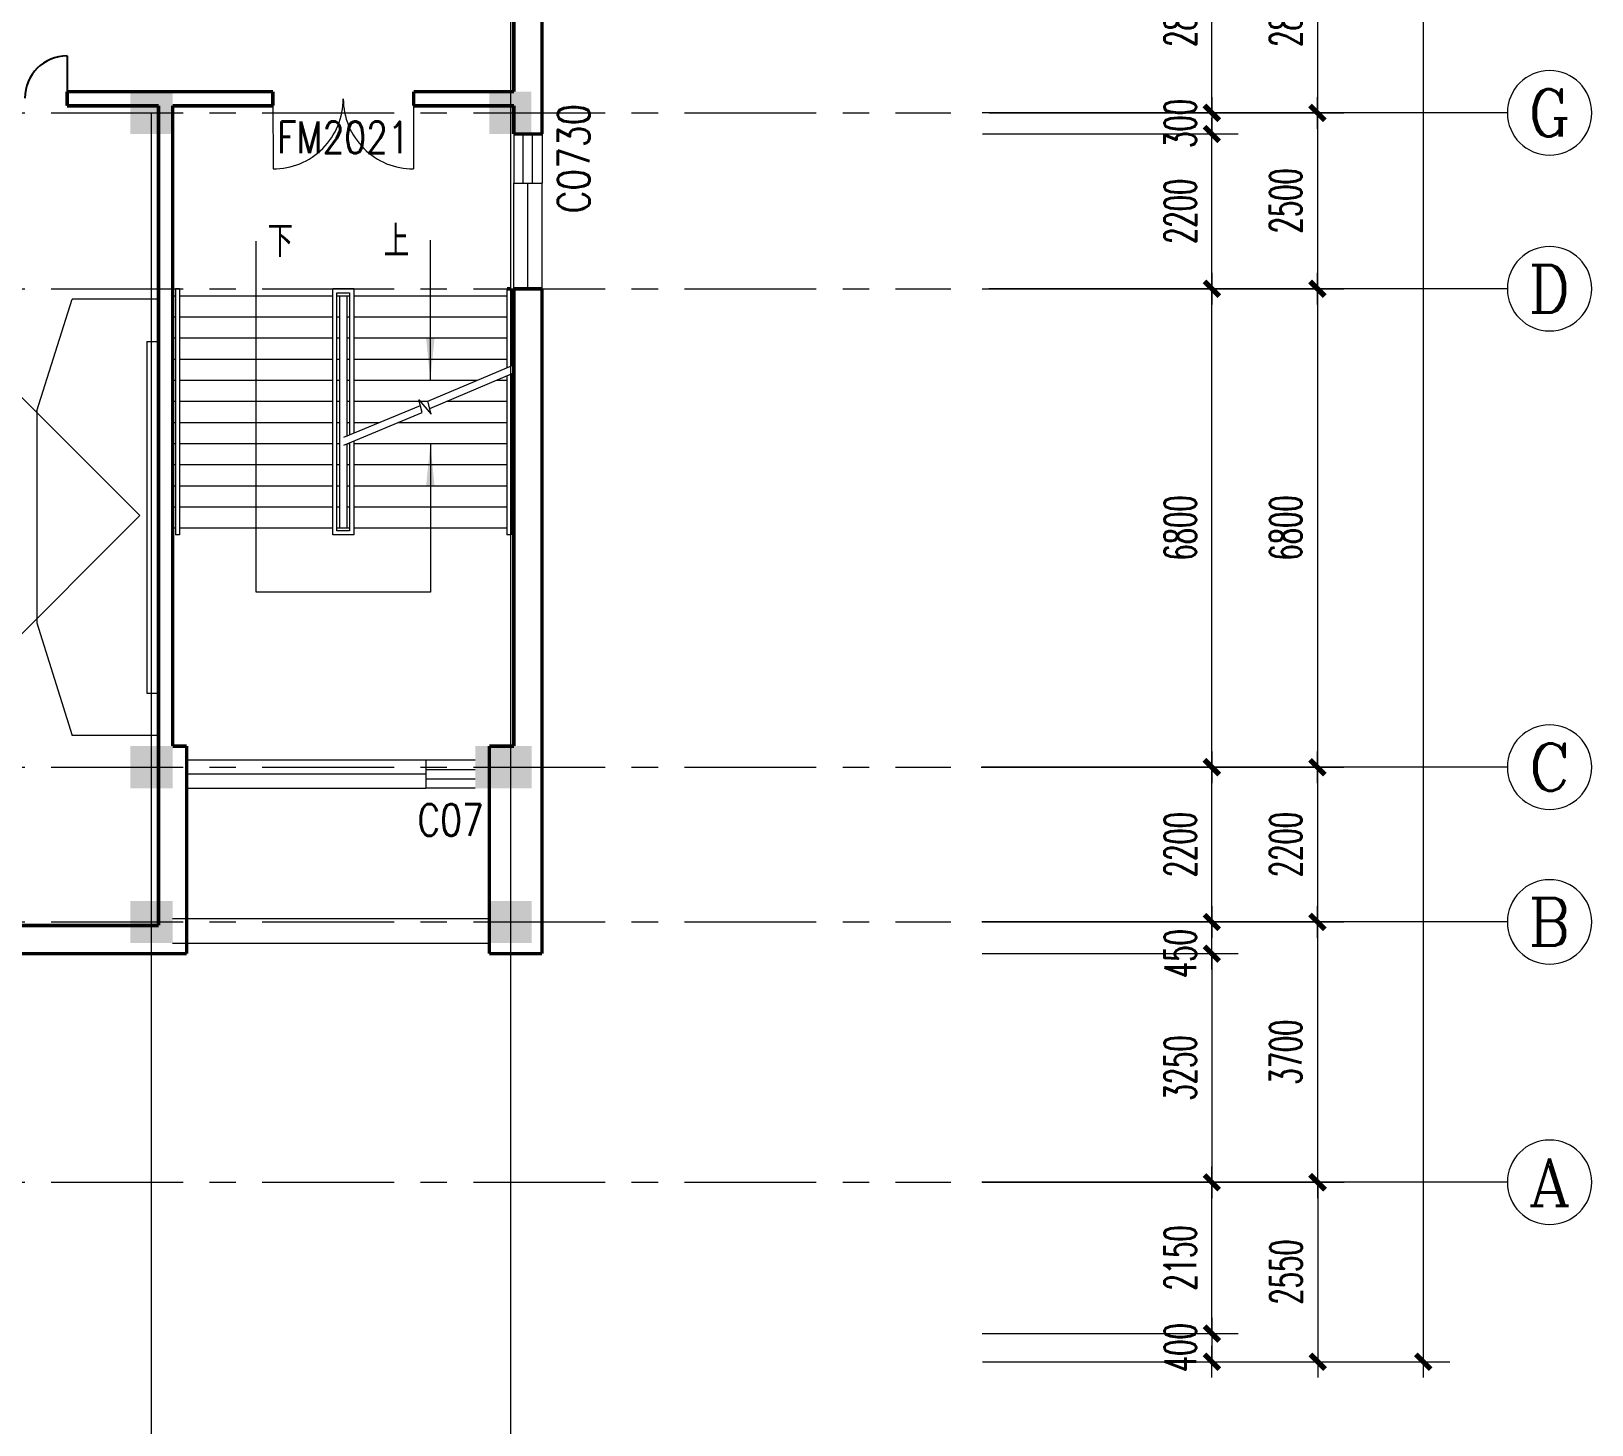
# Model space of a CAD drawing. Extents: x 2719331 to 3465925, y -270324 to -167476.
# Drawn here: x 3113428 to 3135609, y -243848 to -224042 of the extents above; entities that cross this region are included whole.
import ezdxf
from ezdxf.enums import TextEntityAlignment as Align

# ---------------------------------------------------------------- set-up
doc = ezdxf.new("R2010")
doc.units = 0
doc.header["$LTSCALE"] = 1500
doc.header["$MEASUREMENT"] = 0
doc.linetypes.add('CENTER', pattern=[2, 1.25, -0.25, 0.25, -0.25])
doc.layers.get('0').update_dxf_attribs({"linetype": 'CONTINUOUS', "lineweight": 0})
doc.layers.get('DEFPOINTS').update_dxf_attribs({"linetype": 'CONTINUOUS', "lineweight": 5})
for name, color, linetype, lineweight in [('AXIS_TEXT', 7, 'CONTINUOUS', 5), ('COLUMN', 7, 'CONTINUOUS', 5), ('DOTE', 7, 'CENTER', 5), ('LVTRY', 7, 'CONTINUOUS', 5), ('P-S-TEXT', 7, 'CONTINUOUS', 5), ('PUB_DIM', 250, 'CONTINUOUS', 5), ('STAIR', 7, 'CONTINUOUS', 5), ('WALL', 7, 'CONTINUOUS', 5), ('WINDOW', 7, 'CONTINUOUS', 5), ('WINDOW_TEXT', 7, 'CONTINUOUS', 5), ('我的', 7, 'CONTINUOUS', 5)]:
    doc.layers.add(name, color=color, linetype=linetype, lineweight=lineweight)
doc.styles.add('_SIMPLEX', font='SIMPLEX.shx', dxfattribs={"width": 0.6})
doc.styles.add('COMPLEX', font='COMPLEX')
doc.styles.add('DIM_FONT', font='romans.shx', dxfattribs={"width": 0.6})
doc.styles.add('H1', font='romans.shx', dxfattribs={"width": 1.2, "bigfont": 'hztxt.shx'})
doc.styles.add('SIMPLEX', font='SIMPLEX.SHX', dxfattribs={"width": 0.6})
doc.dimstyles.new('DIMN150', dxfattribs={"dimscale": 1.5, "dimtxt": 300, "dimasz": 1, "dimexe": 250, "dimexo": 300, "dimgap": 150, "dimtad": 1, "dimdec": 0, "dimdsep": 46, "dimtxsty": 'DIM_FONT', "dimblk": '_DIMX', "dimcen": 2.5, "dimdle": 0.3, "dimclrd": 7, "dimclre": 256, "dimclrt": 256, "dimadec": 0, "dimazin": 0, "dimtfac": 1, "dimtdec": 0, "dimtix": 1, "dimtmove": 2, "dimatfit": 3, "dimldrblk": '_DIMX', "dimfxl": 1, "dimtvp": 1, "dimtolj": 1, "dimtzin": 0, "dimlwd": -1, "dimlwe": -1, "dimarcsym": 0})

# ---------------------------------------------------------------- blocks, each defined once
blk = doc.blocks.new('_ARROW')
blk.add_solid([(0, 0), (-1, 0.1), (-1, -0.1)])
blk = doc.blocks.new('_FZH')
blk.add_solid([(0.5, -0.5), (-0.5, -0.5), (0.5, 0.5), (-0.5, 0.5)])
blk = doc.blocks.new('_WBLK')
for p, q in [((-0.5, 0.5), (0.5, 0.5)), ((0.5, 0.167), (-0.5, 0.167)), ((0.5, -0.167), (-0.5, -0.167)), ((-0.5, -0.5), (0.5, -0.5))]:
    blk.add_line(p, q)
at = {"layer": 'WINDOW_TEXT', "style": 'SIMPLEX', "flags": 9}
blk.add_attdef('A', text='', height=1, dxfattribs=at).set_placement((0, 1.5), align=Align.MIDDLE)
blk = doc.blocks.new('M_A3PTU')
for p, q in [((-0.5, 0), (-0.499, -0.498)), ((0.5, 0), (0.499, -0.498))]:
    blk.add_line(p, q)
for centre, start, end in [((-0.498, -0.001), 269.885, 0.0763), ((0.498, -0.001), 179.9237, 270.115)]:
    blk.add_arc(centre, 0.498, start, end)
blk = doc.blocks.new('_AXISO')
blk.add_circle((0, 0), 0.5)
at = {"layer": 'AXIS_TEXT', "style": 'COMPLEX', "width": 1.041667}
blk.add_attdef('A', text='', height=0.56, dxfattribs=at).set_placement((-0.25, -0.28), (0.25, -0.28), align=Align.FIT)
blk = doc.blocks.new('_DIMX')
blk.add_line((-150, 0), (150, 0))
at = {"const_width": 50}
blk.add_lwpolyline([(-70, -70), (70, 70)], dxfattribs=at)
blk = doc.blocks.new('*D1313')
at = {"layer": 'DEFPOINTS', "color": 0, "lineweight": 25}
for p in [(3126944, -222402), (3126944, -225202), (3131709, -225202)]:
    blk.add_point(p, dxfattribs=at)
at = {"layer": '我的'}
for p, q in [((3127394, -222402), (3132084, -222402)), ((3127394, -225202), (3132084, -225202))]:
    blk.add_line(p, q, dxfattribs=at)
at = {"layer": '我的', "color": 7}
blk.add_line((3131709, -222404), (3131709, -225201), dxfattribs=at)
at = {"layer": '我的', "color": 7, "xscale": 1.5, "yscale": 1.5, "zscale": 1.5}
for p, rotation in [((3131709, -222402), 90), ((3131709, -225202), 270)]:
    blk.add_blockref('_DIMX', p, dxfattribs=dict(at, rotation=rotation))
at = {"layer": '我的', "lineweight": 0, "insert": (3131259, -223802), "char_height": 450, "attachment_point": 5, "rotation": 90, "style": 'DIM_FONT'}
blk.add_mtext('\\A1;2800', dxfattribs=at)
blk = doc.blocks.new('*D1315')
at = {"layer": 'DEFPOINTS', "color": 0, "lineweight": 25}
for p in [(3126944, -225202), (3126494, -227702), (3131709, -227702)]:
    blk.add_point(p, dxfattribs=at)
at = {"layer": '我的'}
for p, q in [((3127394, -225202), (3132084, -225202)), ((3126944, -227702), (3132084, -227702))]:
    blk.add_line(p, q, dxfattribs=at)
at = {"layer": '我的', "color": 7}
blk.add_line((3131709, -225204), (3131709, -227701), dxfattribs=at)
at = {"layer": '我的', "color": 7, "xscale": 1.5, "yscale": 1.5, "zscale": 1.5}
for p, rotation in [((3131709, -225202), 90), ((3131709, -227702), 270)]:
    blk.add_blockref('_DIMX', p, dxfattribs=dict(at, rotation=rotation))
at = {"layer": '我的', "lineweight": 0, "insert": (3131259, -226452), "char_height": 450, "attachment_point": 5, "rotation": 90, "style": 'DIM_FONT'}
blk.add_mtext('\\A1;2500', dxfattribs=at)
blk = doc.blocks.new('*D1316')
at = {"layer": 'DEFPOINTS', "color": 0, "lineweight": 25}
for p in [(3126494, -227702), (3126482, -234502), (3131709, -234502)]:
    blk.add_point(p, dxfattribs=at)
at = {"layer": '我的'}
for p, q in [((3126944, -227702), (3132084, -227702)), ((3126932, -234502), (3132084, -234502))]:
    blk.add_line(p, q, dxfattribs=at)
at = {"layer": '我的', "color": 7}
blk.add_line((3131709, -227704), (3131709, -234500), dxfattribs=at)
at = {"layer": '我的', "color": 7, "xscale": 1.5, "yscale": 1.5, "zscale": 1.5}
for p, rotation in [((3131709, -227702), 90), ((3131709, -234502), 270)]:
    blk.add_blockref('_DIMX', p, dxfattribs=dict(at, rotation=rotation))
at = {"layer": '我的', "lineweight": 0, "insert": (3131259, -231102), "char_height": 450, "attachment_point": 5, "rotation": 90, "style": 'DIM_FONT'}
blk.add_mtext('\\A1;6800', dxfattribs=at)
blk = doc.blocks.new('*D1317')
at = {"layer": 'DEFPOINTS', "color": 0, "lineweight": 25}
for p in [(3126482, -234502), (3126494, -236702), (3131709, -236702)]:
    blk.add_point(p, dxfattribs=at)
at = {"layer": '我的'}
for p, q in [((3126932, -234502), (3132084, -234502)), ((3126944, -236702), (3132084, -236702))]:
    blk.add_line(p, q, dxfattribs=at)
at = {"layer": '我的', "color": 7}
blk.add_line((3131709, -234503), (3131709, -236701), dxfattribs=at)
at = {"layer": '我的', "color": 7, "xscale": 1.5, "yscale": 1.5, "zscale": 1.5}
for p, rotation in [((3131709, -234502), 90), ((3131709, -236702), 270)]:
    blk.add_blockref('_DIMX', p, dxfattribs=dict(at, rotation=rotation))
at = {"layer": '我的', "lineweight": 0, "insert": (3131259, -235602), "char_height": 450, "attachment_point": 5, "rotation": 90, "style": 'DIM_FONT'}
blk.add_mtext('\\A1;2200', dxfattribs=at)
blk = doc.blocks.new('*D1318')
at = {"layer": 'DEFPOINTS', "color": 0, "lineweight": 25}
for p in [(3126494, -236702), (3126494, -240402), (3131709, -240402)]:
    blk.add_point(p, dxfattribs=at)
at = {"layer": '我的'}
for p, q in [((3126944, -236702), (3132084, -236702)), ((3126944, -240402), (3132084, -240402))]:
    blk.add_line(p, q, dxfattribs=at)
at = {"layer": '我的', "color": 7}
blk.add_line((3131709, -236704), (3131709, -240401), dxfattribs=at)
at = {"layer": '我的', "color": 7, "xscale": 1.5, "yscale": 1.5, "zscale": 1.5}
for p, rotation in [((3131709, -236702), 90), ((3131709, -240402), 270)]:
    blk.add_blockref('_DIMX', p, dxfattribs=dict(at, rotation=rotation))
at = {"layer": '我的', "lineweight": 0, "insert": (3131259, -238552), "char_height": 450, "attachment_point": 5, "rotation": 90, "style": 'DIM_FONT'}
blk.add_mtext('\\A1;3700', dxfattribs=at)
blk = doc.blocks.new('*D1319')
at = {"layer": 'DEFPOINTS', "color": 0, "lineweight": 25}
for p in [(3126498, -240402), (3126498, -242952), (3131714, -242952)]:
    blk.add_point(p, dxfattribs=at)
at = {"layer": '我的'}
for p, q in [((3126948, -240402), (3132089, -240402)), ((3126948, -242952), (3132089, -242952))]:
    blk.add_line(p, q, dxfattribs=at)
at = {"layer": '我的', "color": 7}
blk.add_line((3131714, -240404), (3131714, -242951), dxfattribs=at)
at = {"layer": '我的', "color": 7, "xscale": 1.5, "yscale": 1.5, "zscale": 1.5}
for p, rotation in [((3131714, -240402), 90), ((3131714, -242952), 270)]:
    blk.add_blockref('_DIMX', p, dxfattribs=dict(at, rotation=rotation))
at = {"layer": '我的', "lineweight": 0, "insert": (3131264, -241677), "char_height": 450, "attachment_point": 5, "rotation": 90, "style": 'DIM_FONT'}
blk.add_mtext('\\A1;2550', dxfattribs=at)
blk = doc.blocks.new('*D1272')
at = {"layer": 'DEFPOINTS', "color": 0, "lineweight": 25}
for p in [(3126494, -234502), (3130209, -234502), (3126494, -236702)]:
    blk.add_point(p, dxfattribs=at)
at = {"layer": '我的'}
for p, q in [((3126944, -234502), (3130584, -234502)), ((3126944, -236702), (3130584, -236702))]:
    blk.add_line(p, q, dxfattribs=at)
at = {"layer": '我的', "color": 7}
blk.add_line((3130209, -236701), (3130209, -234504), dxfattribs=at)
at = {"layer": '我的', "color": 7, "xscale": 1.5, "yscale": 1.5, "zscale": 1.5}
for p, rotation in [((3130209, -234502), 90), ((3130209, -236702), 270)]:
    blk.add_blockref('_DIMX', p, dxfattribs=dict(at, rotation=rotation))
at = {"layer": '我的', "lineweight": 0, "insert": (3129759, -235602), "char_height": 450, "attachment_point": 5, "rotation": 90, "style": 'DIM_FONT'}
blk.add_mtext('\\A1;2200', dxfattribs=at)
blk = doc.blocks.new('*D1273')
at = {"layer": 'DEFPOINTS', "color": 0, "lineweight": 25}
for p in [(3126594, -227702), (3130209, -227702), (3126494, -234502)]:
    blk.add_point(p, dxfattribs=at)
at = {"layer": '我的'}
for p, q in [((3127044, -227702), (3130584, -227702)), ((3126944, -234502), (3130584, -234502))]:
    blk.add_line(p, q, dxfattribs=at)
at = {"layer": '我的', "color": 7}
blk.add_line((3130209, -234500), (3130209, -227704), dxfattribs=at)
at = {"layer": '我的', "color": 7, "xscale": 1.5, "yscale": 1.5, "zscale": 1.5}
for p, rotation in [((3130209, -227702), 90), ((3130209, -234502), 270)]:
    blk.add_blockref('_DIMX', p, dxfattribs=dict(at, rotation=rotation))
at = {"layer": '我的', "lineweight": 0, "insert": (3129759, -231102), "char_height": 450, "attachment_point": 5, "rotation": 90, "style": 'DIM_FONT'}
blk.add_mtext('\\A1;6800', dxfattribs=at)
blk = doc.blocks.new('*D1274')
at = {"layer": 'DEFPOINTS', "color": 0, "lineweight": 25}
for p in [(3126498, -225502), (3130209, -225502), (3126594, -227702)]:
    blk.add_point(p, dxfattribs=at)
at = {"layer": '我的'}
for p, q in [((3126948, -225502), (3130584, -225502)), ((3127044, -227702), (3130584, -227702))]:
    blk.add_line(p, q, dxfattribs=at)
at = {"layer": '我的', "color": 7}
blk.add_line((3130209, -227701), (3130209, -225504), dxfattribs=at)
at = {"layer": '我的', "color": 7, "xscale": 1.5, "yscale": 1.5, "zscale": 1.5}
for p, rotation in [((3130209, -225502), 90), ((3130209, -227702), 270)]:
    blk.add_blockref('_DIMX', p, dxfattribs=dict(at, rotation=rotation))
at = {"layer": '我的', "lineweight": 0, "insert": (3129759, -226602), "char_height": 450, "attachment_point": 5, "rotation": 90, "style": 'DIM_FONT'}
blk.add_mtext('\\A1;2200', dxfattribs=at)
blk = doc.blocks.new('*D1275')
at = {"layer": 'DEFPOINTS', "color": 0, "lineweight": 25}
for p in [(3126798, -222402), (3130209, -222402), (3126798, -225202)]:
    blk.add_point(p, dxfattribs=at)
at = {"layer": '我的'}
for p, q in [((3127248, -222402), (3130584, -222402)), ((3127248, -225202), (3130584, -225202))]:
    blk.add_line(p, q, dxfattribs=at)
at = {"layer": '我的', "color": 7}
blk.add_line((3130209, -225201), (3130209, -222404), dxfattribs=at)
at = {"layer": '我的', "color": 7, "xscale": 1.5, "yscale": 1.5, "zscale": 1.5}
for p, rotation in [((3130209, -222402), 90), ((3130209, -225202), 270)]:
    blk.add_blockref('_DIMX', p, dxfattribs=dict(at, rotation=rotation))
at = {"layer": '我的', "lineweight": 0, "insert": (3129759, -223802), "char_height": 450, "attachment_point": 5, "rotation": 90, "style": 'DIM_FONT'}
blk.add_mtext('\\A1;2800', dxfattribs=at)
blk = doc.blocks.new('*D1278')
at = {"layer": 'DEFPOINTS', "color": 0, "lineweight": 25}
for p in [(3129764, -179552), (3129764, -242952), (3133214, -242952)]:
    blk.add_point(p, dxfattribs=at)
at = {"layer": '我的'}
for p, q in [((3130214, -179552), (3133589, -179552)), ((3130214, -242952), (3133589, -242952))]:
    blk.add_line(p, q, dxfattribs=at)
at = {"layer": '我的', "color": 7}
blk.add_line((3133214, -179554), (3133214, -242951), dxfattribs=at)
at = {"layer": '我的', "color": 7, "xscale": 1.5, "yscale": 1.5, "zscale": 1.5}
for p, rotation in [((3133214, -179552), 90), ((3133214, -242952), 270)]:
    blk.add_blockref('_DIMX', p, dxfattribs=dict(at, rotation=rotation))
at = {"layer": '我的', "lineweight": 0, "insert": (3132764, -211252), "char_height": 450, "attachment_point": 5, "rotation": 90, "style": 'DIM_FONT'}
blk.add_mtext('\\A1;63400', dxfattribs=at)
blk = doc.blocks.new('*D1290')
at = {"layer": 'DEFPOINTS', "color": 0, "lineweight": 25}
for p in [(3126494, -236702), (3130209, -236702), (3126494, -237152)]:
    blk.add_point(p, dxfattribs=at)
at = {"layer": '我的'}
for p, q in [((3126944, -236702), (3130584, -236702)), ((3126944, -237152), (3130584, -237152))]:
    blk.add_line(p, q, dxfattribs=at)
at = {"layer": '我的', "color": 7}
for p, q in [((3130209, -236701), (3130209, -236699)), ((3130209, -237152), (3130209, -236702)), ((3130209, -237154), (3130209, -237155))]:
    blk.add_line(p, q, dxfattribs=at)
at = {"layer": '我的', "color": 7, "xscale": 1.5, "yscale": 1.5, "zscale": 1.5}
for p, rotation in [((3130209, -236702), 270), ((3130209, -237152), 90)]:
    blk.add_blockref('_DIMX', p, dxfattribs=dict(at, rotation=rotation))
at = {"layer": '我的', "lineweight": 0, "insert": (3129759, -237152), "char_height": 450, "attachment_point": 5, "rotation": 90, "style": 'DIM_FONT'}
blk.add_mtext('\\A1;450', dxfattribs=at)
blk = doc.blocks.new('*D1291')
at = {"layer": 'DEFPOINTS', "color": 0, "lineweight": 25}
for p in [(3126494, -237152), (3126594, -240402), (3130209, -240402)]:
    blk.add_point(p, dxfattribs=at)
at = {"layer": '我的'}
for p, q in [((3126944, -237152), (3130584, -237152)), ((3127044, -240402), (3130584, -240402))]:
    blk.add_line(p, q, dxfattribs=at)
at = {"layer": '我的', "color": 7}
blk.add_line((3130209, -237154), (3130209, -240401), dxfattribs=at)
at = {"layer": '我的', "color": 7, "xscale": 1.5, "yscale": 1.5, "zscale": 1.5}
for p, rotation in [((3130209, -237152), 90), ((3130209, -240402), 270)]:
    blk.add_blockref('_DIMX', p, dxfattribs=dict(at, rotation=rotation))
at = {"layer": '我的', "lineweight": 0, "insert": (3129759, -238777), "char_height": 450, "attachment_point": 5, "rotation": 90, "style": 'DIM_FONT'}
blk.add_mtext('\\A1;3250', dxfattribs=at)
blk = doc.blocks.new('*D1292')
at = {"layer": 'DEFPOINTS', "color": 0, "lineweight": 25}
for p in [(3126594, -240402), (3130209, -240402), (3126494, -242552)]:
    blk.add_point(p, dxfattribs=at)
at = {"layer": '我的'}
for p, q in [((3127044, -240402), (3130584, -240402)), ((3126944, -242552), (3130584, -242552))]:
    blk.add_line(p, q, dxfattribs=at)
at = {"layer": '我的', "color": 7}
blk.add_line((3130209, -242551), (3130209, -240404), dxfattribs=at)
at = {"layer": '我的', "color": 7, "xscale": 1.5, "yscale": 1.5, "zscale": 1.5}
for p, rotation in [((3130209, -240402), 90), ((3130209, -242552), 270)]:
    blk.add_blockref('_DIMX', p, dxfattribs=dict(at, rotation=rotation))
at = {"layer": '我的', "lineweight": 0, "insert": (3129759, -241477), "char_height": 450, "attachment_point": 5, "rotation": 90, "style": 'DIM_FONT'}
blk.add_mtext('\\A1;2150', dxfattribs=at)
blk = doc.blocks.new('*D1293')
at = {"layer": 'DEFPOINTS', "color": 0, "lineweight": 25}
for p in [(3126494, -242552), (3126498, -242952), (3130209, -242952)]:
    blk.add_point(p, dxfattribs=at)
at = {"layer": '我的'}
for p, q in [((3126944, -242552), (3130584, -242552)), ((3126948, -242952), (3130584, -242952))]:
    blk.add_line(p, q, dxfattribs=at)
at = {"layer": '我的', "color": 7}
for p, q in [((3130209, -242551), (3130209, -242549)), ((3130209, -242552), (3130209, -242952)), ((3130209, -242954), (3130209, -242955))]:
    blk.add_line(p, q, dxfattribs=at)
at = {"layer": '我的', "color": 7, "xscale": 1.5, "yscale": 1.5, "zscale": 1.5}
for p, rotation in [((3130209, -242552), 270), ((3130209, -242952), 90)]:
    blk.add_blockref('_DIMX', p, dxfattribs=dict(at, rotation=rotation))
at = {"layer": '我的', "lineweight": 0, "insert": (3129759, -242752), "char_height": 450, "attachment_point": 5, "rotation": 90, "style": 'DIM_FONT'}
blk.add_mtext('\\A1;400', dxfattribs=at)
blk = doc.blocks.new('*D1294')
at = {"layer": 'DEFPOINTS', "color": 0, "lineweight": 25}
for p in [(3126594, -225202), (3126498, -225502), (3130209, -225502)]:
    blk.add_point(p, dxfattribs=at)
at = {"layer": '我的'}
for p, q in [((3127044, -225202), (3130584, -225202)), ((3126948, -225502), (3130584, -225502))]:
    blk.add_line(p, q, dxfattribs=at)
at = {"layer": '我的', "color": 7}
for p, q in [((3130209, -225201), (3130209, -225199)), ((3130209, -225202), (3130209, -225502)), ((3130209, -225504), (3130209, -225505))]:
    blk.add_line(p, q, dxfattribs=at)
at = {"layer": '我的', "color": 7, "xscale": 1.5, "yscale": 1.5, "zscale": 1.5}
for p, rotation in [((3130209, -225202), 270), ((3130209, -225502), 90)]:
    blk.add_blockref('_DIMX', p, dxfattribs=dict(at, rotation=rotation))
at = {"layer": '我的', "lineweight": 0, "insert": (3129759, -225352), "char_height": 450, "attachment_point": 5, "rotation": 90, "style": 'DIM_FONT'}
blk.add_mtext('\\A1;300', dxfattribs=at)

msp = doc.modelspace()

# ---------------------------------------------------------------- linework, layer by layer
at = {"lineweight": 25}
msp.add_line((3113938.5, -224393), (3113938.5, -225102), dxfattribs=at)
msp.add_arc((3113938.5, -224993), 600, 90, 180, dxfattribs=at)
at = {"layer": 'DOTE', "lineweight": 0}
for p, q in [((3056712.2, -225202), (3126498.5, -225202)), ((3056712.2, -227702), (3126498.5, -227702)), ((3056712.2, -234502), (3126498.5, -234502)), ((3056712.2, -236702), (3126498.5, -236702)), ((3056712.2, -240402), (3126498.5, -240402))]:
    msp.add_line(p, q, dxfattribs=at)
at = {"layer": 'LVTRY', "lineweight": 0}
for p in [(3109145.8, -225102), (3109145.8, -236752)]:
    msp.add_line(p, (3114970.8, -230927), dxfattribs=at)
at = {"layer": 'PUB_DIM', "lineweight": 0}
for points in [[(3119101, -229902), (3119101, -232012.3), (3116625.9, -232012.3), (3116625.9, -227023.7)], [(3119101, -229002), (3119101, -227010.5)]]:
    msp.add_lwpolyline(points, dxfattribs=at)
at = {"layer": 'STAIR', "lineweight": 0}
for p, q in [((3115478.2, -227702), (3115478.2, -231202)), ((3115538.2, -227702), (3115478.2, -227702)), ((3115538.2, -227702), (3115538.2, -231202)), ((3118013.5, -227702), (3117713.5, -227702)), ((3117713.5, -231202), (3117713.5, -227702)), ((3117773.5, -231142), (3117773.5, -227762)), ((3117773.5, -227762), (3117953.5, -227762)), ((3117953.5, -227762), (3117953.5, -229777.2)), ((3118013.5, -227702), (3118013.5, -229752.5)), ((3120188.5, -227702), (3120188.5, -228824.8)), ((3120248.5, -227702), (3120248.5, -228799.3)), ((3115438.2, -227802), (3115478.2, -227802)), ((3115538.2, -227802), (3117713.5, -227802)), ((3117773.5, -227802), (3117953.5, -227802)), ((3117813.5, -231102), (3117813.5, -227802)), ((3117913.5, -227802), (3117913.5, -229793.7)), ((3118013.5, -227802), (3120188.5, -227802)), ((3115438.2, -228102), (3115478.2, -228102)), ((3115538.2, -228102), (3117713.5, -228102)), ((3117773.5, -228102), (3117813.5, -228102)), ((3117913.5, -228102), (3117953.5, -228102)), ((3118013.5, -228102), (3120188.5, -228102)), ((3120248.5, -228102), (3120288.5, -228102)), ((3115438.2, -228402), (3115478.2, -228402)), ((3115538.2, -228402), (3117713.5, -228402)), ((3117773.5, -228402), (3117813.5, -228402)), ((3117913.5, -228402), (3117953.5, -228402)), ((3118013.5, -228402), (3120188.5, -228402)), ((3120248.5, -228402), (3120288.5, -228402)), ((3115438.2, -228702), (3115478.2, -228702)), ((3115538.2, -228702), (3117713.5, -228702)), ((3117773.5, -228702), (3117813.5, -228702)), ((3117913.5, -228702), (3117953.5, -228702)), ((3118013.5, -228702), (3120188.5, -228702)), ((3119066, -229301.6), (3120288.5, -228782.3)), ((3119091.9, -229402.1), (3120288.5, -228897.9)), ((3120248.5, -228702), (3120288.5, -228702)), ((3115438.2, -229002), (3115478.2, -229002)), ((3115538.2, -229002), (3117713.5, -229002)), ((3117773.5, -229002), (3117813.5, -229002)), ((3117913.5, -229002), (3117953.5, -229002)), ((3118013.5, -229002), (3119771.3, -229002)), ((3120041.4, -229002), (3120188.5, -229002)), ((3120188.5, -228940), (3120188.5, -231202)), ((3120248.5, -228914.8), (3120248.5, -231202)), ((3120248.5, -229002), (3120288.5, -229002)), ((3115438.2, -229302), (3115478.2, -229302)), ((3115538.2, -229302), (3117713.5, -229302)), ((3117773.5, -229302), (3117813.5, -229302)), ((3117913.5, -229302), (3117953.5, -229302)), ((3118013.5, -229302), (3119066.1, -229302)), ((3118939.4, -229282.3), (3119112.7, -229482.5)), ((3118986.1, -229463.2), (3118939.4, -229282.3)), ((3119112.7, -229482.5), (3119066, -229301.6)), ((3119329.4, -229302), (3120188.5, -229302)), ((3120248.5, -229302), (3120288.5, -229302)), ((3117870.2, -229811.6), (3118960.1, -229362.7)), ((3117870.2, -229927), (3118986.1, -229463.2)), ((3115438.2, -229602), (3115478.2, -229602)), ((3115538.2, -229602), (3117713.5, -229602)), ((3117773.5, -229602), (3117813.5, -229602)), ((3117913.5, -229602), (3117953.5, -229602)), ((3118013.5, -229602), (3118379, -229602)), ((3118652.1, -229602), (3120188.5, -229602)), ((3120248.5, -229602), (3120288.5, -229602)), ((3115438.2, -229902), (3115478.2, -229902)), ((3115538.2, -229902), (3117713.5, -229902)), ((3117773.5, -229902), (3117813.5, -229902)), ((3117913.5, -229909), (3117913.5, -231102)), ((3117930.4, -229902), (3117953.5, -229902)), ((3117953.5, -229892.4), (3117953.5, -231142)), ((3118013.5, -229867.5), (3118013.5, -231202)), ((3118013.5, -229902), (3120188.5, -229902)), ((3120248.5, -229902), (3120288.5, -229902)), ((3115438.2, -230202), (3115478.2, -230202)), ((3115538.2, -230202), (3117713.5, -230202)), ((3117773.5, -230202), (3117813.5, -230202)), ((3117913.5, -230202), (3117953.5, -230202)), ((3118013.5, -230202), (3120188.5, -230202)), ((3120248.5, -230202), (3120288.5, -230202)), ((3115438.2, -230502), (3115478.2, -230502)), ((3115538.2, -230502), (3117713.5, -230502)), ((3117773.5, -230502), (3117813.5, -230502)), ((3117913.5, -230502), (3117953.5, -230502)), ((3118013.5, -230502), (3120188.5, -230502)), ((3120248.5, -230502), (3120288.5, -230502)), ((3115438.2, -230802), (3115478.2, -230802)), ((3115538.2, -230802), (3117713.5, -230802)), ((3117773.5, -230802), (3117813.5, -230802)), ((3117913.5, -230802), (3117953.5, -230802)), ((3118013.5, -230802), (3120188.5, -230802)), ((3120248.5, -230802), (3120288.5, -230802)), ((3115438.2, -231102), (3115478.2, -231102)), ((3115538.2, -231102), (3117713.5, -231102)), ((3117773.5, -231102), (3117953.5, -231102)), ((3118013.5, -231102), (3120188.5, -231102)), ((3120248.5, -231102), (3120288.5, -231102)), ((3115538.2, -231202), (3115478.2, -231202)), ((3118013.5, -231202), (3117713.5, -231202)), ((3117953.5, -231142), (3117773.5, -231142)), ((3120248.5, -231202), (3120188.5, -231202))]:
    msp.add_line(p, q, dxfattribs=at)
at = {"layer": 'STAIR', "lineweight": 0, "const_width": 50}
for points in [[(3120248.5, -227702), (3120188.5, -227702)], [(3120248.5, -227802), (3120288.5, -227802)]]:
    msp.add_lwpolyline(points, dxfattribs=at)
at = {"layer": 'WALL', "lineweight": 0}
for p, q in [((3113508.4, -229438.6), (3114008.4, -227852)), ((3115238.2, -227852), (3114008.4, -227852)), ((3115069.8, -228452), (3115069.8, -233452)), ((3115069.8, -228452), (3115238.2, -228452)), ((3113508.4, -229438.6), (3113508.4, -232452)), ((3113508.4, -232452), (3114008.4, -234052)), ((3115069.8, -233452), (3115238.2, -233452)), ((3115238.2, -234052), (3114008.4, -234052)), ((3115438.2, -236652), (3119939.4, -236652)), ((3115438.2, -237002), (3119939.4, -237002))]:
    msp.add_line(p, q, dxfattribs=at)
at = {"layer": 'WALL', "lineweight": 0, "const_width": 50}
for points in [[(3120288.5, -224902), (3120288.5, -222102)], [(3120688.5, -225502), (3120688.5, -222102)], [(3113938.5, -224902), (3113938.5, -225102)], [(3116863.4, -224902), (3113938.5, -224902)], [(3116863.4, -225102), (3116863.4, -224902)], [(3118863.4, -225102), (3118863.4, -224902)], [(3120288.5, -224902), (3118863.4, -224902)], [(3115238.2, -225102), (3113938.5, -225102)], [(3115238.2, -225102), (3115238.2, -236752)], [(3115438.2, -225102), (3115438.2, -234202)], [(3116863.4, -225102), (3115438.2, -225102)], [(3120288.5, -225102), (3118863.4, -225102)], [(3120288.5, -225502), (3120288.5, -225102)], [(3120288.5, -225502), (3120688.5, -225502)], [(3120288.5, -234202), (3120288.5, -227702)], [(3120288.5, -227702), (3120688.5, -227702)], [(3120688.5, -237152), (3120688.5, -227702)], [(3115438.2, -234202), (3115638.2, -234202)], [(3115638.2, -234202), (3115638.2, -237152)], [(3119938.3, -234202), (3120288.5, -234202)], [(3119938.3, -234202), (3120288.5, -234202)], [(3119940.3, -234202), (3119940.3, -237152)], [(3113038.2, -236752), (3115238.2, -236752)], [(3115638.2, -237152), (3113038.2, -237152)], [(3120688.5, -237152), (3119938.3, -237152)]]:
    msp.add_lwpolyline(points, dxfattribs=at)
at = {"layer": 'WINDOW', "lineweight": 0}
for p, q in [((3120288.5, -226202), (3120688.5, -226202)), ((3120288.5, -227702), (3120288.5, -226202)), ((3120488.5, -227702), (3120488.5, -226202)), ((3120688.5, -227702), (3120688.5, -226202)), ((3119038.4, -234402), (3115638.2, -234402)), ((3119038.4, -234402), (3119038.4, -234802)), ((3119038.4, -234602), (3115638.2, -234602)), ((3115638.2, -234802), (3119038.4, -234802))]:
    msp.add_line(p, q, dxfattribs=at)
at = {"layer": '我的', "lineweight": 0}
for p, q in [((3120240.2, -177768.4), (3120239.9, -249042.4)), ((3115138.2, -249042.4), (3115138.2, -225202)), ((3134408.8, -225202), (3126943.8, -225202)), ((3134408.8, -227702), (3127039.1, -227702)), ((3134408.8, -234502), (3126939.1, -234502)), ((3134408.8, -236702), (3126939.1, -236702)), ((3134408.8, -240402), (3126939.1, -240402))]:
    msp.add_line(p, q, dxfattribs=at)

# ---------------------------------------------------------------- block references
at = {"layer": 'COLUMN', "lineweight": 0, "yscale": 600, "zscale": 600, "rotation": 359.9999999999999}
for p, xscale in [((3115138.2, -225202), 600), ((3115138.2, -225202), 600), ((3115138.2, -234502), 600), ((3120139.4, -234502), 800), ((3115138.2, -236702), 600), ((3120239.4, -236702), 600)]:
    msp.add_blockref('_FZH', p, dxfattribs=dict(at, xscale=xscale))
at = {"layer": 'COLUMN', "lineweight": 0, "xscale": -600, "yscale": 600, "zscale": 600}
msp.add_blockref('_FZH', (3120238.5, -225202), dxfattribs=at)
at = {"layer": 'PUB_DIM', "lineweight": 0, "xscale": 600, "yscale": 600, "zscale": 600}
for p, rotation in [((3119101, -229002), 270), ((3119101, -229902), 90)]:
    msp.add_blockref('_ARROW', p, dxfattribs=dict(at, rotation=rotation))
at = {"layer": 'WINDOW', "lineweight": 0}
ref = msp.add_blockref('M_A3PTU', (3117863.4, -225002), dxfattribs=dict(at, xscale=2000, yscale=2000, zscale=2000))
ref.add_attrib('A', 'FM2021', dxfattribs={"layer": 'WINDOW_TEXT', "height": 450, "style": '_SIMPLEX', "width": 0.8, "flags": 8}).set_placement((3117863.4, -225552, -360295.4), align=Align.MIDDLE)
ref = msp.add_blockref('_WBLK', (3120488.5, -225852), dxfattribs=dict(at, xscale=700, yscale=400.0003473805263, zscale=700, rotation=269.999999925))
ref.add_attrib('A', 'C0730', dxfattribs={"layer": 'WINDOW_TEXT', "height": 450, "rotation": 90, "style": '_SIMPLEX', "width": 0.8, "flags": 8}).set_placement((3121138.5, -225852), align=Align.MIDDLE)
ref = msp.add_blockref('_WBLK', (3119388.4, -234602), dxfattribs=dict(at, xscale=700, yscale=400.0000000068685, zscale=700, rotation=180))
ref.add_attrib('A', 'C07', dxfattribs={"layer": 'WINDOW_TEXT', "height": 450, "style": '_SIMPLEX', "width": 0.8, "flags": 8}).set_placement((3119388.4, -235252), align=Align.MIDDLE)
at = {"layer": '我的', "lineweight": 0}
ref = msp.add_blockref('_AXISO', (3135008.8, -225202), dxfattribs=dict(at, xscale=-1200, yscale=1200, zscale=1200))
ref.add_attrib('A', 'G', dxfattribs={"layer": 'AXIS_TEXT', "height": 672, "style": 'COMPLEX', "width": 1.041667}).set_placement((3134708.8, -225538), (3135308.8, -225538), align=Align.FIT)
ref = msp.add_blockref('_AXISO', (3135008.8, -227702), dxfattribs=dict(at, xscale=-1200, yscale=1200, zscale=1200))
ref.add_attrib('A', 'D', dxfattribs={"layer": 'AXIS_TEXT', "height": 672, "style": 'COMPLEX', "width": 1.102941}).set_placement((3134708.8, -228038), (3135308.8, -228038), align=Align.FIT)
ref = msp.add_blockref('_AXISO', (3135008.8, -234502), dxfattribs=dict(at, xscale=-1200, yscale=1200, zscale=1200))
ref.add_attrib('A', 'C', dxfattribs={"layer": 'AXIS_TEXT', "height": 672, "style": 'COMPLEX', "width": 1.25}).set_placement((3134708.8, -234838), (3135308.8, -234838), align=Align.FIT)
ref = msp.add_blockref('_AXISO', (3135008.8, -236702), dxfattribs=dict(at, xscale=-1200, yscale=1200, zscale=1200))
ref.add_attrib('A', 'B', dxfattribs={"layer": 'AXIS_TEXT', "height": 672, "style": 'COMPLEX', "width": 1.102941}).set_placement((3134708.8, -237038), (3135308.8, -237038), align=Align.FIT)
ref = msp.add_blockref('_AXISO', (3135008.8, -240402), dxfattribs=dict(at, xscale=-1200, yscale=1200, zscale=1200))
ref.add_attrib('A', 'A', dxfattribs={"layer": 'AXIS_TEXT', "height": 672, "style": 'COMPLEX', "width": 1.041667}).set_placement((3134708.8, -240738), (3135308.8, -240738), align=Align.FIT)

# ---------------------------------------------------------------- texts
at = {"layer": 'P-S-TEXT', "lineweight": 0, "style": 'H1', "width": 0.8}
for s, p in [('下', (3116790.2, -227251.7)), ('上', (3118439.9, -227251.7))]:
    msp.add_text(s, height=450, rotation=360, dxfattribs=at).set_placement(p)

# ---------------------------------------------------------------- dimensions: what is measured, and where the dimension line sits
at = {"layer": '我的', "lineweight": 0}
for base, p1, p2, angle, picture, middle in [((3133213.5, -242952), (3129763.5, -179552), (3129763.5, -242952), 90, '*D1278', (3132763.5, -211252)), ((3130208.8, -222402), (3126798.5, -225202), (3126798.5, -222402), 90, '*D1275', (3129758.8, -223802)), ((3131708.8, -225202), (3126943.8, -222402), (3126943.8, -225202), 270, '*D1313', (3131258.8, -223802)), ((3130208.8, -225502), (3126593.8, -225202), (3126498.5, -225502), 90, '*D1294', (3129758.8, -225352)), ((3131708.8, -227702), (3126943.8, -225202), (3126493.8, -227702), 90, '*D1315', (3131258.8, -226452)), ((3130208.8, -225502), (3126593.8, -227702), (3126498.5, -225502), 90, '*D1274', (3129758.8, -226602)), ((3131708.8, -234502), (3126493.8, -227702), (3126482, -234502), 90, '*D1316', (3131258.8, -231102)), ((3130208.8, -227702), (3126493.8, -234502), (3126593.8, -227702), 90, '*D1273', (3129758.8, -231102)), ((3131708.8, -236702), (3126482, -234502), (3126493.8, -236702), 90, '*D1317', (3131258.8, -235602)), ((3130208.8, -234502), (3126493.8, -236702), (3126493.8, -234502), 90, '*D1272', (3129758.8, -235602)), ((3131708.8, -240402), (3126493.8, -236702), (3126493.8, -240402), 90, '*D1318', (3131258.8, -238552)), ((3130208.8, -240402), (3126493.8, -237152), (3126593.8, -240402), 90, '*D1291', (3129758.8, -238777)), ((3130208.8, -240402), (3126493.8, -242552), (3126593.8, -240402), 90, '*D1292', (3129758.8, -241477)), ((3131713.5, -242952), (3126498.5, -240402), (3126498.5, -242952), 90, '*D1319', (3131263.5, -241677)), ((3130208.8, -242952), (3126493.8, -242552), (3126498.5, -242952), 90, '*D1293', (3129758.8, -242752))]:
    dim = msp.add_linear_dim(base=base, p1=p1, p2=p2, angle=angle, dimstyle='DIMN150', dxfattribs=at)
    dim.commit()
    dim.dimension.update_dxf_attribs({"geometry": picture, "text_midpoint": middle})
dim = msp.add_linear_dim(base=(3130208.8, -236702), p1=(3126493.8, -237152), p2=(3126493.8, -236702), angle=90, dimstyle='DIMN150', dxfattribs=at)
dim.commit()
dim.dimension.update_dxf_attribs({"geometry": '*D1290', "text_midpoint": (3129758.8, -237152), "dimtype": 160})

doc.saveas('drawing.dxf')
